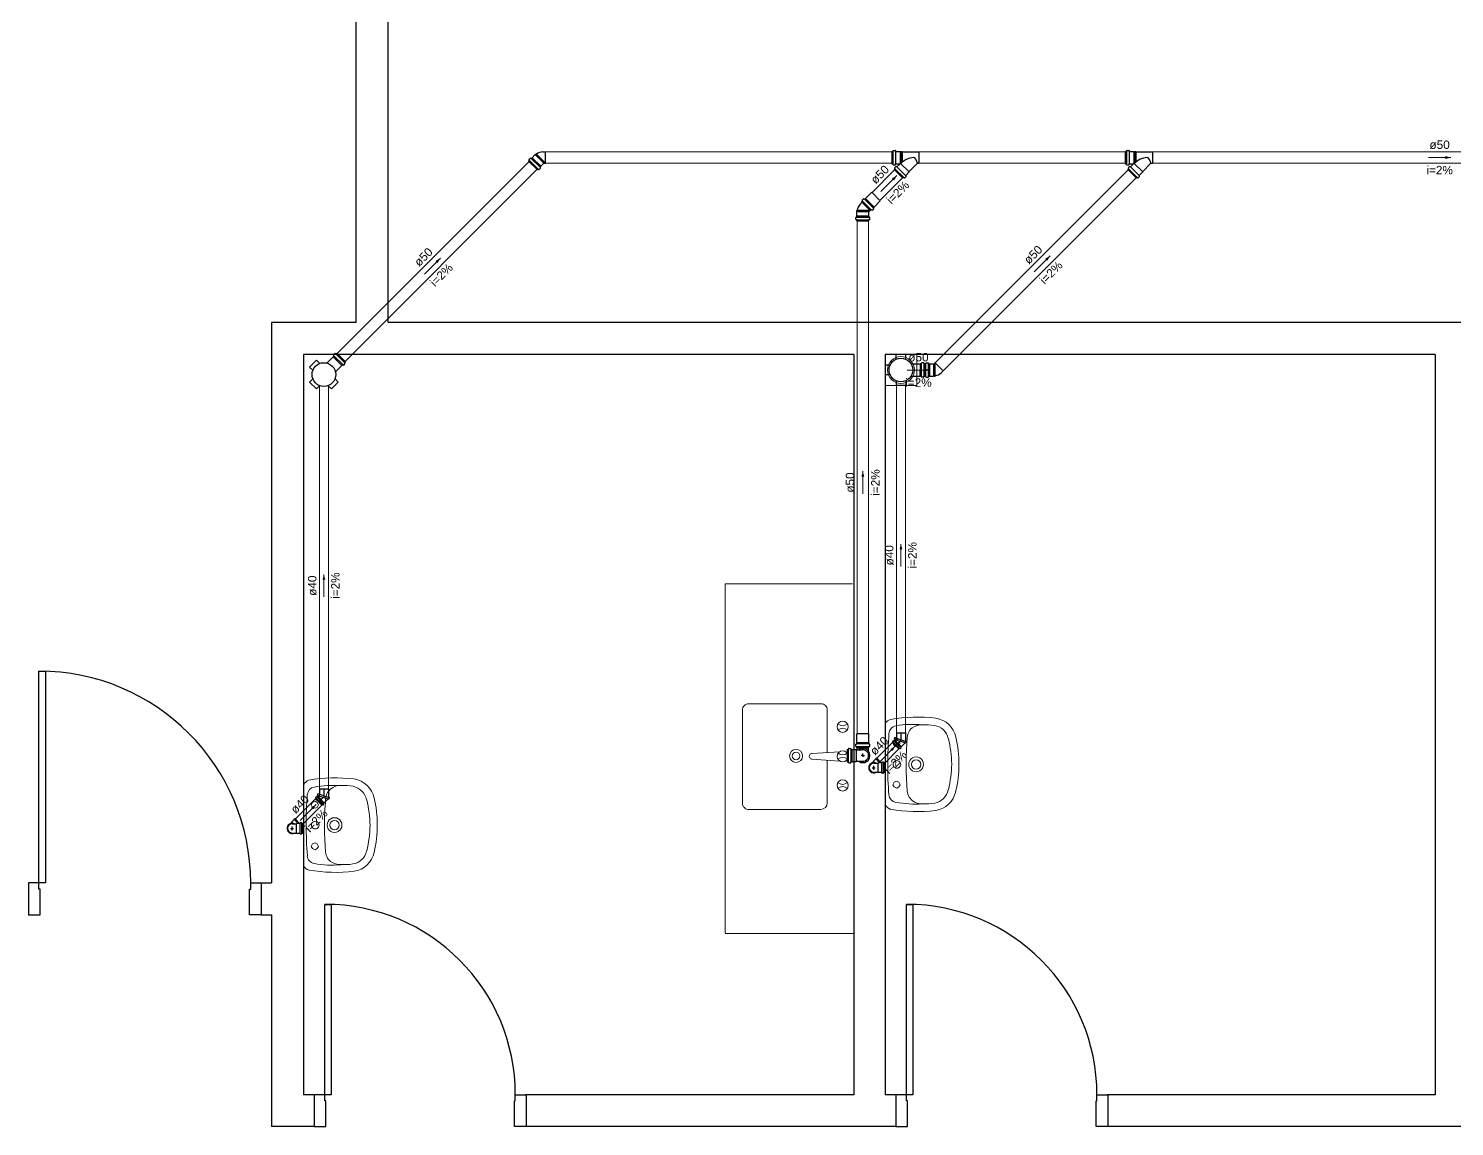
# Model space of a CAD drawing. Header units: millimetres. Extents: x 270 to 744, y -31 to 127.
# Drawn here: x 345.78 to 371.18, y 32.31 to 51.87 of the extents above; entities that cross this region are included whole.
import ezdxf

# ---------------------------------------------------------------- set-up
doc = ezdxf.new("R2010")
doc.units = ezdxf.units.MM
doc.header["$LTSCALE"] = 0.01
doc.header["$MEASUREMENT"] = 0
for name, color, linetype, lineweight in [('at_Entity', 7, 'Continuous', 9), ('Nível 1', 7, 'Continuous', 5), ('TQ-Condutos', 3, 'Continuous', 5), ('TQ-Sentido conduto', 9, 'Continuous', 5), ('TQ-Textos conduto', 7, 'Continuous', 5)]:
    doc.layers.add(name, color=color, linetype=linetype, lineweight=lineweight)
for name, color, linetype in [('PAREDES', 8, 'Continuous'), ('PORTAS', 8, 'Continuous'), ('Simbolos', 5, 'Continuous'), ('Simbolos_int', 2, 'Continuous')]:
    doc.layers.add(name, color=color, linetype=linetype)
doc.styles.add('Arial', font='arial.ttf')

msp = doc.modelspace()

# ---------------------------------------------------------------- hatches: boundary and pattern name
at = {"layer": 'TQ-Sentido conduto', "linetype": 'Continuous'}
for points in [[(371.116, 49.573), (371.019, 49.599), (371.019, 49.547)], [(361.248, 49.251), (361.161, 49.201), (361.198, 49.164)], [(353.119, 47.781), (353.032, 47.731), (353.069, 47.695)], [(363.979, 47.822), (363.892, 47.772), (363.929, 47.735)], [(361.833, 45.788), (361.736, 45.814), (361.736, 45.762)], [(360.643, 43.983), (360.617, 43.886), (360.669, 43.886)], [(361.321, 42.687), (361.296, 42.591), (361.347, 42.591)], [(351.044, 42.146), (351.018, 42.05), (351.07, 42.05)], [(361.221, 39.086), (361.135, 39.036), (361.171, 39)], [(350.903, 38.045), (350.816, 37.995), (350.853, 37.958)]]:
    msp.add_hatch(color=256, dxfattribs=at).paths.add_polyline_path(points)

# ---------------------------------------------------------------- linework, layer by layer
at = {"layer": 'at_Entity'}
for p, q in [((352.186, 48.699), (352.186, 46.633)), ((358.008, 46.633), (359.14, 46.633)), ((358.191, 41.978), (358.191, 35.759)), ((360.456, 41.978), (358.191, 41.978)), ((361.038, 38.766), (361.038, 39.492)), ((361.038, 38.527), (361.038, 39.237)), ((361.198, 39.181), (361.174, 39.141)), ((361.174, 39.141), (361.198, 39.093)), ((361.246, 39.205), (361.198, 39.181)), ((361.285, 39.181), (361.246, 39.205)), ((361.309, 39.141), (361.285, 39.181)), ((361.285, 39.093), (361.309, 39.141)), ((361.198, 39.093), (361.246, 39.077)), ((361.246, 39.077), (361.285, 39.093)), ((361.038, 38.048), (361.038, 38.766)), ((350.679, 38.394), (350.679, 37.676)), ((361.198, 38.447), (361.174, 38.399)), ((361.174, 38.399), (361.198, 38.359)), ((361.246, 38.463), (361.198, 38.447)), ((361.198, 38.359), (361.246, 38.335)), ((361.285, 38.447), (361.246, 38.463)), ((361.246, 38.335), (361.285, 38.359)), ((361.309, 38.399), (361.285, 38.447)), ((361.285, 38.359), (361.309, 38.399)), ((350.838, 38.082), (350.886, 38.106)), ((350.886, 38.106), (350.926, 38.082)), ((350.679, 37.915), (350.679, 37.205)), ((350.814, 38.043), (350.838, 38.082)), ((350.838, 37.995), (350.814, 38.043)), ((350.886, 37.979), (350.838, 37.995)), ((350.926, 37.995), (350.886, 37.979)), ((350.926, 38.082), (350.95, 38.043)), ((350.95, 38.043), (350.926, 37.995)), ((350.679, 37.676), (350.679, 36.95)), ((350.814, 37.301), (350.838, 37.349)), ((350.838, 37.349), (350.886, 37.365)), ((350.886, 37.365), (350.926, 37.349)), ((350.926, 37.349), (350.95, 37.301)), ((350.838, 37.261), (350.814, 37.301)), ((350.886, 37.237), (350.838, 37.261)), ((350.926, 37.261), (350.886, 37.237)), ((350.95, 37.301), (350.926, 37.261))]:
    msp.add_line(p, q, dxfattribs=at)
at = {"layer": 'at_Entity', "color": 7}
for p, q in [((358.501, 39.73), (358.501, 38.071)), ((358.612, 39.842), (359.897, 39.842)), ((360.009, 39.73), (360.009, 38.972)), ((360.23, 38.988), (359.737, 38.956)), ((360.23, 38.821), (359.737, 38.853)), ((360.009, 38.837), (360.009, 38.071)), ((358.612, 37.959), (359.897, 37.959))]:
    msp.add_line(p, q, dxfattribs=at)
at = {"layer": 'at_Entity'}
msp.add_lwpolyline([(361.038, 46.067), (361.605, 46.067), (361.605, 45.509), (361.038, 45.509)], close=True, dxfattribs=at)
msp.add_circle((361.321, 45.788), 0.24, dxfattribs=at)
at = {"layer": 'at_Entity', "color": 7}
for centre, radius, start, end in [((358.609, 39.733), 0.109, 88.5159, 181.4841), ((359.9, 39.733), 0.109, 358.5159, 91.4841), ((360.284, 39.431), 0.0997, 90, 180), ((360.284, 39.431), 0.0997, 180, 270), ((360.284, 39.272), 0.132, 48.7903, 131.2097), ((360.284, 39.583), 0.132, 228.9936, 311.0064), ((360.284, 39.431), 0.0997, 0, 90), ((360.284, 39.431), 0.0997, 270, 0), ((359.454, 38.913), 0.116, 90, 180), ((359.454, 38.913), 0.116, 180, 270), ((359.454, 38.913), 0.0678, 90, 180), ((359.454, 38.913), 0.0678, 180, 270), ((359.454, 38.913), 0.116, 0, 90), ((359.454, 38.913), 0.0678, 0, 90), ((359.454, 38.913), 0.0678, 270, 0), ((359.454, 38.913), 0.116, 270, 0), ((359.741, 38.905), 0.0519, 150.7069, 210.7211), ((359.741, 38.905), 0.0519, 90.6922, 150.7066), ((359.741, 38.905), 0.0519, 210.7215, 270.7361), ((360.284, 38.905), 0.0997, 90, 180), ((360.284, 38.905), 0.0997, 180, 270), ((360.284, 38.753), 0.132, 49.5318, 130.4682), ((360.284, 39.064), 0.132, 231.4273, 308.5727), ((360.284, 38.905), 0.0997, 0, 90), ((360.284, 38.905), 0.0997, 270, 0), ((360.284, 38.386), 0.0997, 90, 180), ((360.284, 38.386), 0.0997, 180, 270), ((360.284, 38.538), 0.132, 228.8837, 311.1163), ((360.284, 38.234), 0.132, 48.6915, 131.3085), ((360.284, 38.386), 0.0997, 0, 90), ((360.284, 38.386), 0.0997, 270, 0), ((358.609, 38.068), 0.109, 178.5159, 271.4841), ((359.893, 38.075), 0.116, 270.0055, 0)]:
    msp.add_arc(centre, radius, start, end, dxfattribs=at)
at = {"layer": 'at_Entity'}
for centre, radius, start, end in [((361.166, 39.42), 0.145, 101.4307, 152.1327), ((361.259, 39.299), 0.151, 99.6072, 176.886), ((361.617, 36.765), 2.838, 83.4235, 99.7209), ((361.535, 37.777), 1.698, 84.2028, 100.218), ((361.671, 39.228), 0.238, 129.2453, 183.2268), ((361.691, 39.172), 0.294, 87.1606, 125.3475), ((361.747, 38.265), 1.202, 81.8304, 92.0054), ((361.875, 39.163), 0.295, 11.6163, 81.5806), ((361.886, 39.171), 0.417, 10.4075, 82.2804), ((368.168, 38.762), 7.081, 175.5856, 180), ((366.511, 38.762), 5.098, 174.9049, 179.9792), ((360.069, 38.716), 2.157, 1.3034, 13.5421), ((360.565, 38.803), 1.787, 358.6585, 14.3632), ((361.592, 38.762), 0.132, 120.0071, 180), ((361.592, 38.762), 0.132, 60.0032, 119.9968), ((361.592, 38.762), 0.132, 0.0007, 60.0032), ((367.552, 38.738), 6.466, 179.7897, 184.6247), ((361.249, 38.762), 0.0677, 119.9602, 180), ((361.25, 38.762), 0.0678, 179.9633, 239.9809), ((361.25, 38.762), 0.0678, 60.0128, 119.9872), ((361.25, 38.762), 0.0678, 240.0128, 299.9872), ((361.25, 38.762), 0.0678, 359.9633, 59.9809), ((361.25, 38.762), 0.0677, 299.9602, 0), ((366.971, 38.774), 5.558, 180.0609, 184.8104), ((361.592, 38.762), 0.132, 180.0007, 240.0032), ((361.592, 38.762), 0.0837, 90, 179.9903), ((361.592, 38.762), 0.0837, 180, 270), ((361.592, 38.762), 0.132, 240.0032, 299.9968), ((361.592, 38.762), 0.0837, 0, 90), ((361.592, 38.762), 0.0837, 270, 0), ((361.592, 38.762), 0.132, 300.0071, 0), ((360.053, 38.818), 2.173, 346.4962, 358.6476), ((360.567, 38.721), 1.785, 345.5781, 1.302), ((350.847, 38.296), 0.197, 110.5417, 148.93), ((350.893, 38.214), 0.145, 98.7558, 175.6127), ((351.256, 35.68), 2.841, 83.4134, 99.6929), ((351.242, 36.074), 2.313, 87.3231, 99.2415), ((351.334, 38.115), 0.27, 86.6025, 129.5997), ((351.387, 37.213), 1.172, 81.3221, 91.8265), ((351.494, 38.06), 0.319, 12.9461, 77.2809), ((351.505, 38.066), 0.443, 12.514, 79.9443), ((357.193, 37.703), 6.466, 175.3753, 180.2103), ((356.612, 37.668), 5.558, 175.1896, 179.9391), ((351.325, 38.131), 0.251, 130.3438, 179.4487), ((349.694, 37.624), 2.173, 1.3524, 13.5038), ((350.208, 37.721), 1.785, 358.698, 14.4219), ((361.252, 38.228), 0.145, 184.3873, 261.2442), ((361.684, 38.31), 0.251, 180.5513, 229.6562), ((361.693, 38.327), 0.27, 230.4003, 273.3975), ((361.853, 38.381), 0.319, 282.7191, 347.0539), ((361.864, 38.375), 0.443, 280.0557, 347.486), ((361.206, 38.145), 0.197, 211.07, 249.4583), ((361.616, 40.762), 2.841, 260.3071, 276.5866), ((361.601, 40.367), 2.313, 260.7585, 272.6769), ((361.747, 39.229), 1.172, 268.1735, 278.6779), ((357.809, 37.68), 7.081, 180, 184.4144), ((350.89, 37.68), 0.0678, 120.0191, 180.0367), ((350.89, 37.68), 0.0677, 180, 240.0398), ((350.89, 37.68), 0.0678, 60.0128, 119.9872), ((350.89, 37.68), 0.0678, 240.0128, 299.9872), ((350.89, 37.68), 0.0677, 0, 60.0398), ((350.89, 37.68), 0.0678, 300.0191, 0.0367), ((356.151, 37.68), 5.098, 180.0208, 185.0951), ((351.233, 37.68), 0.132, 119.9968, 179.9993), ((351.233, 37.68), 0.132, 180, 239.9929), ((351.233, 37.68), 0.0837, 90, 180), ((351.233, 37.68), 0.0837, 180.0097, 270), ((351.233, 37.68), 0.132, 60.0032, 119.9968), ((351.233, 37.68), 0.0837, 0, 90), ((351.233, 37.68), 0.0837, 270, 0), ((351.233, 37.68), 0.132, 0, 59.9929), ((351.233, 37.68), 0.132, 299.9968, 359.9993), ((349.71, 37.726), 2.157, 346.4579, 358.6966), ((350.206, 37.638), 1.787, 345.6368, 1.3415), ((351.233, 37.68), 0.132, 240.0032, 299.9968), ((350.899, 37.143), 0.151, 183.114, 260.3928), ((351.312, 37.214), 0.238, 176.7732, 230.7547), ((351.516, 37.279), 0.295, 278.4194, 348.3837), ((351.526, 37.271), 0.417, 277.7196, 349.5925), ((350.807, 37.022), 0.145, 207.8673, 258.5693), ((351.257, 39.676), 2.838, 260.2791, 276.5765), ((351.175, 38.664), 1.698, 259.782, 275.7972), ((351.331, 37.27), 0.294, 234.6525, 272.8394), ((351.388, 38.177), 1.202, 267.9946, 278.1696)]:
    msp.add_arc(centre, radius, start, end, dxfattribs=at)
at = {"layer": 'Nível 1'}
msp.add_line((358.191, 35.748), (360.48, 35.748), dxfattribs=at)
at = {"layer": 'PAREDES'}
for p, q in [((351.62, 46.633), (351.62, 53.978)), ((352.186, 46.633), (352.186, 53.978)), ((351.62, 46.633), (350.113, 46.633)), ((350.113, 46.633), (350.113, 36.649)), ((412.843, 46.633), (352.186, 46.633)), ((360.48, 46.067), (350.679, 46.067)), ((350.679, 46.067), (350.679, 32.877)), ((360.48, 46.067), (360.48, 32.877)), ((370.839, 46.067), (361.038, 46.067)), ((361.038, 46.067), (361.038, 32.877)), ((370.839, 46.067), (370.839, 32.877)), ((349.929, 36.649), (350.113, 36.649)), ((349.929, 36.083), (350.113, 36.083)), ((350.113, 36.083), (350.113, 32.31)), ((350.87, 32.877), (350.679, 32.877)), ((360.48, 32.877), (354.634, 32.877)), ((361.23, 32.877), (361.038, 32.877)), ((370.839, 32.877), (364.994, 32.877)), ((350.87, 32.31), (350.113, 32.31)), ((361.23, 32.31), (354.634, 32.31)), ((371.589, 32.31), (364.994, 32.31))]:
    msp.add_line(p, q, dxfattribs=at)
at = {"layer": 'PORTAS'}
msp.add_lwpolyline([(345.966, 40.423), (346.085, 40.423), (346.085, 36.649), (345.966, 36.649)], close=True, dxfattribs=at)
for points in [[(345.782, 36.649), (345.782, 36.083), (345.99, 36.083), (345.99, 36.537), (345.966, 36.537), (345.966, 36.649), (345.782, 36.649)], [(349.924, 36.649), (349.924, 36.083), (349.716, 36.083), (349.716, 36.537), (349.74, 36.537), (349.74, 36.649), (349.924, 36.649)], [(351.173, 32.877), (351.062, 32.877), (351.062, 36.268), (351.173, 36.268), (351.173, 32.877)], [(361.533, 32.877), (361.421, 32.877), (361.421, 36.268), (361.533, 36.268), (361.533, 32.877)], [(350.87, 32.877), (350.87, 32.31), (351.078, 32.31), (351.078, 32.765), (351.062, 32.765), (351.062, 32.877), (350.87, 32.877)], [(354.644, 32.877), (354.644, 32.31), (354.437, 32.31), (354.437, 32.765), (354.453, 32.765), (354.453, 32.877), (354.644, 32.877)], [(361.23, 32.877), (361.23, 32.31), (361.437, 32.31), (361.437, 32.765), (361.421, 32.765), (361.421, 32.877), (361.23, 32.877)], [(365.004, 32.877), (365.004, 32.31), (364.796, 32.31), (364.796, 32.765), (364.812, 32.765), (364.812, 32.877), (365.004, 32.877)]]:
    msp.add_lwpolyline(points, dxfattribs=at)
for centre, radius in [((345.966, 36.649), 3.774), ((351.062, 32.877), 3.391), ((361.421, 32.877), 3.391)]:
    msp.add_arc(centre, radius, 0, 90, dxfattribs=at)
at = {"layer": 'Simbolos'}
for p, q in [((354.697, 49.54), (354.722, 49.565)), ((354.697, 49.535), (354.703, 49.524)), ((354.728, 49.565), (354.736, 49.558)), ((354.741, 49.558), (354.754, 49.571)), ((354.754, 49.571), (354.755, 49.571)), ((354.755, 49.571), (354.803, 49.619)), ((354.803, 49.619), (354.813, 49.619)), ((354.813, 49.619), (354.82, 49.626)), ((354.817, 49.631), (354.825, 49.639)), ((354.82, 49.626), (354.817, 49.631)), ((354.829, 49.635), (354.825, 49.639)), ((354.943, 49.674), (354.993, 49.674)), ((361.157, 49.682), (361.157, 49.463)), ((361.157, 49.682), (361.174, 49.682)), ((361.181, 49.697), (361.178, 49.685)), ((361.185, 49.7), (361.22, 49.7)), ((361.224, 49.696), (361.225, 49.686)), ((361.229, 49.682), (361.248, 49.682)), ((361.248, 49.682), (361.249, 49.681)), ((361.249, 49.681), (361.316, 49.681)), ((361.316, 49.681), (361.323, 49.674)), ((361.323, 49.674), (361.334, 49.674)), ((361.334, 49.68), (361.346, 49.68)), ((361.334, 49.674), (361.334, 49.68)), ((361.346, 49.674), (361.346, 49.68)), ((361.346, 49.674), (361.639, 49.674)), ((361.639, 49.674), (361.639, 49.471)), ((365.317, 49.682), (365.317, 49.463)), ((365.317, 49.682), (365.334, 49.682)), ((365.341, 49.697), (365.338, 49.685)), ((365.345, 49.7), (365.38, 49.7)), ((365.384, 49.696), (365.385, 49.686)), ((365.389, 49.682), (365.408, 49.682)), ((365.408, 49.682), (365.409, 49.681)), ((365.409, 49.681), (365.476, 49.681)), ((365.476, 49.681), (365.483, 49.674)), ((365.483, 49.674), (365.493, 49.674)), ((365.493, 49.674), (365.494, 49.68)), ((365.494, 49.68), (365.506, 49.68)), ((365.506, 49.674), (365.506, 49.68)), ((365.506, 49.674), (365.799, 49.674)), ((365.799, 49.674), (365.799, 49.471)), ((354.69, 49.507), (354.702, 49.519)), ((354.69, 49.507), (354.845, 49.352)), ((354.845, 49.352), (354.857, 49.365)), ((354.872, 49.359), (354.862, 49.365)), ((354.877, 49.36), (354.902, 49.385)), ((354.902, 49.39), (354.895, 49.398)), ((354.896, 49.404), (354.909, 49.417)), ((354.909, 49.418), (354.956, 49.465)), ((354.909, 49.417), (354.909, 49.418)), ((354.956, 49.465), (354.956, 49.467)), ((354.96, 49.471), (354.993, 49.471)), ((361.157, 49.463), (361.174, 49.463)), ((361.181, 49.449), (361.178, 49.461)), ((361.185, 49.446), (361.22, 49.446)), ((361.2, 49.359), (361.213, 49.371)), ((361.2, 49.359), (361.355, 49.204)), ((361.207, 49.387), (361.213, 49.376)), ((361.208, 49.392), (361.233, 49.416)), ((361.224, 49.449), (361.225, 49.46)), ((361.229, 49.463), (361.248, 49.463)), ((361.238, 49.417), (361.246, 49.41)), ((361.248, 49.463), (361.249, 49.464)), ((361.249, 49.464), (361.296, 49.464)), ((361.251, 49.41), (361.299, 49.457)), ((361.406, 49.255), (361.467, 49.316)), ((361.467, 49.327), (361.609, 49.47)), ((361.467, 49.316), (361.467, 49.327)), ((361.614, 49.471), (361.639, 49.471)), ((365.317, 49.463), (365.334, 49.463)), ((365.341, 49.449), (365.338, 49.461)), ((365.345, 49.446), (365.38, 49.446)), ((365.36, 49.359), (365.372, 49.371)), ((365.36, 49.359), (365.515, 49.204)), ((365.367, 49.387), (365.373, 49.376)), ((365.368, 49.392), (365.392, 49.416)), ((365.384, 49.449), (365.385, 49.46)), ((365.389, 49.463), (365.408, 49.463)), ((365.398, 49.417), (365.406, 49.41)), ((365.408, 49.463), (365.409, 49.464)), ((365.409, 49.464), (365.456, 49.464)), ((365.411, 49.41), (365.459, 49.457)), ((365.566, 49.255), (365.627, 49.316)), ((365.627, 49.327), (365.769, 49.47)), ((365.627, 49.316), (365.627, 49.327)), ((365.773, 49.471), (365.799, 49.471)), ((361.355, 49.204), (361.367, 49.217)), ((361.383, 49.211), (361.372, 49.217)), ((361.388, 49.212), (361.412, 49.236)), ((361.413, 49.242), (361.406, 49.25)), ((365.515, 49.204), (365.527, 49.217)), ((365.543, 49.211), (365.532, 49.217)), ((365.547, 49.212), (365.572, 49.236)), ((365.572, 49.242), (365.566, 49.25)), ((360.594, 48.74), (360.629, 48.776)), ((360.624, 48.781), (360.636, 48.794)), ((360.778, 48.627), (360.624, 48.781)), ((360.631, 48.814), (360.656, 48.839)), ((360.631, 48.809), (360.637, 48.798)), ((360.661, 48.839), (360.669, 48.832)), ((360.675, 48.832), (360.688, 48.846)), ((360.688, 48.846), (360.689, 48.846)), ((360.689, 48.846), (360.8, 48.956)), ((360.843, 48.692), (360.953, 48.803)), ((360.519, 48.511), (360.53, 48.512)), ((360.533, 48.534), (360.534, 48.535)), ((360.533, 48.516), (360.533, 48.534)), ((360.534, 48.602), (360.541, 48.61)), ((360.534, 48.535), (360.534, 48.602)), ((360.541, 48.633), (360.535, 48.632)), ((360.535, 48.62), (360.535, 48.632)), ((360.541, 48.62), (360.535, 48.62)), ((360.541, 48.61), (360.541, 48.62)), ((360.75, 48.609), (360.773, 48.632)), ((360.751, 48.602), (360.75, 48.604)), ((360.751, 48.535), (360.751, 48.602)), ((360.752, 48.534), (360.751, 48.535)), ((360.752, 48.516), (360.752, 48.534)), ((360.766, 48.511), (360.756, 48.512)), ((360.778, 48.627), (360.791, 48.639)), ((360.806, 48.633), (360.796, 48.64)), ((360.811, 48.634), (360.836, 48.659)), ((360.836, 48.664), (360.829, 48.672)), ((360.83, 48.678), (360.843, 48.691)), ((360.843, 48.691), (360.843, 48.692)), ((360.516, 48.472), (360.516, 48.507)), ((360.519, 48.468), (360.53, 48.465)), ((360.533, 48.443), (360.533, 48.461)), ((360.533, 48.443), (360.752, 48.443)), ((360.752, 48.443), (360.752, 48.461)), ((360.767, 48.468), (360.755, 48.465)), ((360.77, 48.472), (360.77, 48.507)), ((351.095, 45.911), (351.208, 46.024)), ((351.22, 46.038), (351.208, 46.025)), ((351.208, 46.025), (351.208, 46.024)), ((351.239, 46.081), (351.214, 46.057)), ((351.214, 46.051), (351.221, 46.043)), ((351.244, 46.082), (351.254, 46.076)), ((351.272, 46.089), (351.259, 46.076)), ((351.426, 45.934), (351.272, 46.089)), ((361.409, 46.063), (361.234, 46.063)), ((361.234, 45.984), (361.234, 46.063)), ((361.409, 45.984), (361.409, 46.063)), ((350.911, 45.963), (350.788, 45.839)), ((350.844, 45.784), (350.788, 45.839)), ((350.967, 45.907), (350.911, 45.963)), ((351.249, 45.758), (351.361, 45.87)), ((351.362, 45.87), (351.361, 45.87)), ((351.375, 45.883), (351.362, 45.87)), ((351.389, 45.876), (351.381, 45.883)), ((351.419, 45.901), (351.394, 45.877)), ((351.419, 45.906), (351.413, 45.917)), ((351.426, 45.934), (351.414, 45.922)), ((361.046, 45.701), (361.046, 45.875)), ((361.125, 45.875), (361.046, 45.875)), ((361.503, 45.896), (361.661, 45.896)), ((361.662, 45.897), (361.661, 45.896)), ((361.68, 45.897), (361.662, 45.897)), ((361.685, 45.911), (361.684, 45.901)), ((361.724, 45.915), (361.689, 45.915)), ((361.728, 45.912), (361.731, 45.9)), ((361.753, 45.897), (361.735, 45.897)), ((361.742, 45.678), (361.742, 45.897)), ((361.742, 45.897), (361.76, 45.897)), ((361.753, 45.678), (361.753, 45.897)), ((361.767, 45.912), (361.764, 45.9)), ((361.771, 45.915), (361.806, 45.915)), ((361.81, 45.911), (361.811, 45.901)), ((361.815, 45.897), (361.833, 45.897)), ((361.833, 45.897), (361.834, 45.896)), ((361.834, 45.896), (361.901, 45.896)), ((361.901, 45.896), (361.903, 45.895)), ((361.908, 45.895), (361.931, 45.918)), ((362.039, 45.739), (362.075, 45.774)), ((350.844, 45.629), (350.788, 45.574)), ((350.911, 45.45), (350.788, 45.574)), ((350.967, 45.506), (350.911, 45.45)), ((351.121, 45.506), (351.177, 45.45)), ((351.3, 45.574), (351.177, 45.45)), ((351.244, 45.629), (351.3, 45.574)), ((361.125, 45.701), (361.046, 45.701)), ((361.234, 45.592), (361.234, 45.513)), ((361.409, 45.513), (361.234, 45.513)), ((361.409, 45.592), (361.409, 45.513)), ((361.503, 45.679), (361.661, 45.679)), ((361.662, 45.678), (361.661, 45.679)), ((361.68, 45.678), (361.662, 45.678)), ((361.685, 45.664), (361.684, 45.675)), ((361.724, 45.661), (361.689, 45.661)), ((361.728, 45.664), (361.731, 45.676)), ((361.753, 45.678), (361.735, 45.678)), ((361.742, 45.678), (361.76, 45.678)), ((361.767, 45.664), (361.764, 45.676)), ((361.771, 45.661), (361.806, 45.661)), ((361.81, 45.664), (361.811, 45.675)), ((361.815, 45.678), (361.833, 45.678)), ((361.833, 45.678), (361.834, 45.679)), ((361.834, 45.679), (361.901, 45.679)), ((361.901, 45.679), (361.908, 45.686)), ((361.908, 45.686), (361.919, 45.686)), ((361.919, 45.686), (361.919, 45.68)), ((361.919, 45.68), (361.931, 45.68)), ((361.932, 45.686), (361.931, 45.68)), ((360.516, 39.085), (360.516, 39.12)), ((360.519, 39.124), (360.53, 39.125)), ((360.533, 39.147), (360.534, 39.148)), ((360.533, 39.129), (360.533, 39.147)), ((360.534, 39.148), (360.534, 39.304)), ((360.751, 39.148), (360.751, 39.304)), ((360.752, 39.147), (360.751, 39.148)), ((360.752, 39.129), (360.752, 39.147)), ((360.766, 39.124), (360.756, 39.125)), ((360.77, 39.085), (360.77, 39.12)), ((361.182, 39.162), (361.171, 39.15)), ((361.285, 39.036), (361.171, 39.15)), ((361.19, 39.188), (361.173, 39.171)), ((361.173, 39.171), (361.306, 39.038)), ((361.323, 39.055), (361.19, 39.188)), ((361.214, 39.193), (361.199, 39.179)), ((361.206, 39.209), (361.215, 39.238)), ((361.232, 39.201), (361.206, 39.209)), ((361.21, 39.19), (361.325, 39.075)), ((361.214, 39.193), (361.328, 39.079)), ((361.241, 39.23), (361.215, 39.238)), ((361.232, 39.201), (361.407, 39.143)), ((361.241, 39.324), (361.401, 39.324)), ((361.241, 39.324), (361.241, 39.23)), ((361.241, 39.23), (361.417, 39.172)), ((361.396, 39.147), (361.314, 39.064)), ((361.401, 39.324), (361.401, 39.177)), ((361.417, 39.172), (361.407, 39.143)), ((360.363, 39.029), (360.363, 38.81)), ((360.363, 39.029), (360.38, 39.029)), ((360.387, 39.044), (360.384, 39.032)), ((360.391, 39.046), (360.426, 39.046)), ((360.43, 39.043), (360.431, 39.032)), ((360.435, 39.029), (360.454, 39.029)), ((360.454, 39.029), (360.455, 39.028)), ((360.455, 39.028), (360.522, 39.028)), ((360.519, 39.081), (360.53, 39.078)), ((360.522, 39.028), (360.529, 39.021)), ((360.529, 39.021), (360.63, 39.021)), ((360.533, 39.056), (360.533, 39.074)), ((360.752, 39.056), (360.533, 39.056)), ((360.541, 39.021), (360.541, 39.056)), ((360.744, 38.996), (360.744, 39.056)), ((360.752, 39.056), (360.752, 39.074)), ((360.767, 39.081), (360.755, 39.078)), ((360.873, 38.861), (360.83, 38.819)), ((360.884, 38.878), (360.873, 38.867)), ((360.873, 38.867), (360.873, 38.861)), ((360.884, 38.878), (360.971, 38.792)), ((361.297, 39.047), (361.285, 39.036)), ((361.306, 39.038), (361.323, 39.055)), ((360.363, 38.81), (360.38, 38.81)), ((360.387, 38.795), (360.384, 38.807)), ((360.391, 38.792), (360.426, 38.792)), ((360.43, 38.796), (360.431, 38.806)), ((360.435, 38.81), (360.454, 38.81)), ((360.454, 38.81), (360.455, 38.811)), ((360.455, 38.811), (360.522, 38.811)), ((360.522, 38.811), (360.529, 38.818)), ((360.529, 38.818), (360.63, 38.818)), ((360.808, 38.789), (360.83, 38.812)), ((360.83, 38.819), (360.83, 38.812)), ((360.838, 38.786), (360.877, 38.786)), ((360.838, 38.621), (360.877, 38.621)), ((360.877, 38.786), (360.914, 38.786)), ((360.877, 38.621), (360.914, 38.621)), ((360.92, 38.792), (360.914, 38.786)), ((360.92, 38.615), (360.914, 38.621)), ((360.977, 38.792), (360.92, 38.792)), ((360.977, 38.615), (360.92, 38.615)), ((360.981, 38.8), (360.981, 38.795)), ((360.981, 38.607), (360.981, 38.611)), ((361.004, 38.804), (360.985, 38.804)), ((361.008, 38.801), (361.01, 38.794)), ((361.008, 38.606), (361.01, 38.612)), ((361.026, 38.792), (361.014, 38.792)), ((361.026, 38.615), (361.014, 38.615)), ((361.026, 38.792), (361.026, 38.615)), ((361.004, 38.603), (360.985, 38.603)), ((350.905, 38.161), (350.893, 38.15)), ((351.008, 38.036), (350.893, 38.15)), ((350.913, 38.187), (350.896, 38.17)), ((350.896, 38.17), (351.028, 38.038)), ((351.045, 38.055), (350.913, 38.187)), ((350.936, 38.193), (350.922, 38.178)), ((350.928, 38.209), (350.938, 38.238)), ((350.955, 38.2), (350.928, 38.209)), ((350.933, 38.189), (351.047, 38.075)), ((350.936, 38.193), (351.051, 38.078)), ((350.964, 38.229), (350.938, 38.238)), ((350.955, 38.2), (351.13, 38.143)), ((350.964, 38.324), (351.124, 38.324)), ((350.964, 38.324), (350.964, 38.229)), ((350.964, 38.229), (351.139, 38.172)), ((351.119, 38.147), (351.036, 38.064)), ((351.124, 38.324), (351.124, 38.177)), ((351.139, 38.172), (351.13, 38.143)), ((351.019, 38.047), (351.008, 38.036)), ((351.028, 38.038), (351.045, 38.055)), ((350.448, 37.707), (350.471, 37.73)), ((350.513, 37.779), (350.471, 37.736)), ((350.471, 37.736), (350.471, 37.73)), ((350.479, 37.703), (350.518, 37.703)), ((350.525, 37.796), (350.513, 37.785)), ((350.513, 37.785), (350.513, 37.779)), ((350.518, 37.703), (350.555, 37.703)), ((350.525, 37.796), (350.611, 37.709)), ((350.561, 37.709), (350.555, 37.703)), ((350.618, 37.709), (350.561, 37.709)), ((350.622, 37.718), (350.622, 37.713)), ((350.645, 37.721), (350.626, 37.721)), ((350.649, 37.718), (350.651, 37.712)), ((350.667, 37.709), (350.654, 37.709)), ((350.667, 37.709), (350.667, 37.533)), ((350.479, 37.539), (350.518, 37.539)), ((350.518, 37.539), (350.555, 37.539)), ((350.561, 37.533), (350.555, 37.539)), ((350.618, 37.533), (350.561, 37.533)), ((350.622, 37.524), (350.622, 37.529)), ((350.645, 37.521), (350.626, 37.521)), ((350.649, 37.524), (350.651, 37.53)), ((350.667, 37.533), (350.654, 37.533))]:
    msp.add_line(p, q, dxfattribs=at)
for centre in [(361.321, 45.788), (351.044, 45.707)]:
    msp.add_circle(centre, 0.211, dxfattribs=at)
for centre, radius, start, end in [((354.7, 49.537), 0.004, 135, 210), ((354.725, 49.562), 0.004, 50, 135), ((354.738, 49.561), 0.004, 230, 315), ((354.944, 49.485), 0.189, 90.444, 127.3977), ((361.174, 49.686), 0.004, 270, 345), ((361.185, 49.696), 0.004, 90, 165), ((361.22, 49.696), 0.004, 5, 90), ((361.229, 49.686), 0.004, 185, 270), ((365.334, 49.686), 0.004, 270, 345), ((365.345, 49.696), 0.004, 90, 165), ((365.38, 49.696), 0.004, 5, 90), ((365.389, 49.686), 0.004, 185, 270), ((354.699, 49.522), 0.004, 315, 30), ((354.86, 49.362), 0.004, 60, 135), ((354.874, 49.363), 0.004, 240, 315), ((354.899, 49.401), 0.004, 135, 220), ((354.899, 49.387), 0.004, 315, 40), ((354.96, 49.467), 0.004, 90, 180), ((361.174, 49.459), 0.004, 15, 90), ((361.185, 49.45), 0.004, 195, 270), ((361.211, 49.389), 0.004, 135, 210), ((361.21, 49.374), 0.004, 315, 30), ((361.22, 49.45), 0.004, 270, 355), ((361.229, 49.459), 0.004, 90, 175), ((361.235, 49.413), 0.004, 50, 135), ((361.249, 49.413), 0.004, 230, 315), ((361.296, 49.46), 0.004, 315, 90), ((361.614, 49.465), 0.006, 90, 135), ((365.334, 49.459), 0.004, 15, 90), ((365.345, 49.45), 0.004, 195, 270), ((365.37, 49.389), 0.004, 135, 210), ((365.37, 49.374), 0.004, 315, 30), ((365.38, 49.45), 0.004, 270, 355), ((365.389, 49.459), 0.004, 90, 175), ((365.395, 49.413), 0.004, 50, 135), ((365.408, 49.413), 0.004, 230, 315), ((365.456, 49.46), 0.004, 315, 90), ((365.773, 49.465), 0.006, 90, 135), ((361.37, 49.214), 0.004, 60, 135), ((361.385, 49.214), 0.004, 240, 315), ((361.409, 49.252), 0.004, 135, 220), ((361.41, 49.239), 0.004, 315, 40), ((365.53, 49.214), 0.004, 60, 135), ((365.545, 49.214), 0.004, 240, 315), ((365.569, 49.252), 0.004, 135, 220), ((365.569, 49.239), 0.004, 315, 40), ((360.634, 48.811), 0.004, 135, 210), ((360.633, 48.796), 0.004, 315, 30), ((360.659, 48.836), 0.004, 50, 135), ((360.672, 48.835), 0.004, 230, 315), ((360.52, 48.507), 0.004, 95, 180), ((360.529, 48.516), 0.004, 275, 0), ((360.729, 48.608), 0.189, 135.444, 172.3977), ((360.753, 48.607), 0.004, 135, 225), ((360.756, 48.516), 0.004, 180, 265), ((360.766, 48.507), 0.004, 0, 85), ((360.794, 48.636), 0.004, 60, 135), ((360.808, 48.637), 0.004, 240, 315), ((360.832, 48.675), 0.004, 135, 220), ((360.833, 48.662), 0.004, 315, 40), ((360.52, 48.472), 0.004, 180, 255), ((360.529, 48.461), 0.004, 0, 75), ((360.756, 48.461), 0.004, 105, 180), ((360.766, 48.472), 0.004, 285, 0), ((351.217, 46.054), 0.004, 135, 220), ((351.218, 46.04), 0.004, 315, 40), ((351.242, 46.079), 0.004, 60, 135), ((351.256, 46.079), 0.004, 240, 315), ((361.228, 45.984), 0.006, 295.41, 0), ((361.415, 45.984), 0.006, 180, 244.59), ((350.839, 45.779), 0.006, 340.41, 45), ((350.971, 45.911), 0.006, 225, 289.59), ((351.378, 45.88), 0.004, 50, 135), ((351.391, 45.879), 0.004, 230, 315), ((351.417, 45.919), 0.004, 135, 210), ((351.416, 45.904), 0.004, 315, 30), ((361.125, 45.881), 0.006, 270, 334.59), ((361.68, 45.901), 0.004, 270, 355), ((361.689, 45.911), 0.004, 90, 175), ((361.724, 45.911), 0.004, 15, 90), ((361.735, 45.901), 0.004, 195, 270), ((361.76, 45.901), 0.004, 270, 345), ((361.771, 45.911), 0.004, 90, 165), ((361.806, 45.911), 0.004, 5, 90), ((361.815, 45.901), 0.004, 185, 270), ((361.906, 45.898), 0.004, 225, 315), ((361.907, 45.874), 0.189, 277.6023, 314.556), ((350.839, 45.634), 0.006, 315, 19.59), ((350.971, 45.502), 0.006, 70.4103, 135), ((351.117, 45.502), 0.006, 45, 109.5897), ((351.249, 45.634), 0.006, 160.41, 225), ((361.125, 45.695), 0.006, 25.4103, 90), ((361.228, 45.592), 0.006, 0, 64.5897), ((361.415, 45.592), 0.006, 115.41, 180), ((361.68, 45.674), 0.004, 5, 90), ((361.689, 45.665), 0.004, 185, 270), ((361.724, 45.665), 0.004, 270, 345), ((361.735, 45.674), 0.004, 90, 165), ((361.76, 45.674), 0.004, 15, 90), ((361.771, 45.665), 0.004, 195, 270), ((361.806, 45.665), 0.004, 270, 355), ((361.815, 45.674), 0.004, 90, 175), ((360.52, 39.12), 0.004, 95, 180), ((360.529, 39.129), 0.004, 275, 0), ((360.756, 39.129), 0.004, 180, 265), ((360.766, 39.12), 0.004, 0, 85), ((360.38, 39.033), 0.004, 270, 345), ((360.391, 39.042), 0.004, 90, 165), ((360.426, 39.042), 0.004, 5, 90), ((360.435, 39.033), 0.004, 185, 270), ((360.52, 39.085), 0.004, 180, 255), ((360.529, 39.074), 0.004, 0, 75), ((360.643, 38.919), 0.102, 262.826, 97.174), ((360.756, 39.074), 0.004, 105, 180), ((360.766, 39.085), 0.004, 285, 0), ((360.38, 38.806), 0.004, 15, 90), ((360.391, 38.796), 0.004, 195, 270), ((360.426, 38.796), 0.004, 270, 355), ((360.435, 38.806), 0.004, 90, 175), ((360.838, 38.703), 0.0823, 90, 270), ((360.977, 38.796), 0.004, 270, 355), ((360.977, 38.611), 0.004, 5, 90), ((360.985, 38.8), 0.004, 90, 175), ((360.985, 38.607), 0.004, 185, 270), ((361.004, 38.8), 0.004, 15, 90), ((361.004, 38.607), 0.004, 270, 345), ((361.014, 38.796), 0.004, 195, 270), ((361.014, 38.611), 0.004, 90, 165), ((350.479, 37.621), 0.0823, 90, 270), ((350.618, 37.713), 0.004, 270, 355), ((350.626, 37.717), 0.004, 90, 175), ((350.645, 37.717), 0.004, 15, 90), ((350.654, 37.713), 0.004, 195, 270), ((350.618, 37.529), 0.004, 5, 90), ((350.626, 37.525), 0.004, 185, 270), ((350.645, 37.525), 0.004, 270, 345), ((350.654, 37.529), 0.004, 90, 165)]:
    msp.add_arc(centre, radius, start, end, dxfattribs=at)
at = {"layer": 'Simbolos_int'}
for p, q in [((354.738, 49.556), (354.893, 49.401)), ((354.754, 49.571), (354.909, 49.417)), ((354.813, 49.619), (354.961, 49.471)), ((354.82, 49.626), (354.975, 49.471)), ((354.829, 49.635), (354.993, 49.472)), ((354.993, 49.471), (354.993, 49.674)), ((361.178, 49.682), (361.178, 49.463)), ((361.226, 49.682), (361.226, 49.463)), ((361.316, 49.468), (361.316, 49.681)), ((361.334, 49.674), (361.334, 49.48)), ((361.346, 49.674), (361.346, 49.49)), ((365.337, 49.682), (365.337, 49.463)), ((365.385, 49.682), (365.385, 49.463)), ((365.476, 49.468), (365.476, 49.681)), ((365.493, 49.674), (365.493, 49.48)), ((365.506, 49.674), (365.506, 49.49)), ((354.704, 49.522), (354.859, 49.367)), ((361.215, 49.373), (361.37, 49.219)), ((361.249, 49.407), (361.404, 49.253)), ((361.467, 49.316), (361.315, 49.468)), ((361.334, 49.48), (361.346, 49.49)), ((365.375, 49.373), (365.529, 49.219)), ((365.409, 49.407), (365.563, 49.253)), ((365.627, 49.316), (365.475, 49.468)), ((365.493, 49.48), (365.506, 49.49)), ((360.773, 48.632), (360.629, 48.776)), ((360.793, 48.641), (360.638, 48.796)), ((360.827, 48.675), (360.672, 48.83)), ((360.843, 48.691), (360.688, 48.846)), ((360.953, 48.803), (360.8, 48.956)), ((360.533, 48.534), (360.752, 48.534)), ((360.533, 48.512), (360.752, 48.512)), ((360.541, 48.633), (360.772, 48.633)), ((360.541, 48.62), (360.76, 48.62)), ((360.541, 48.61), (360.75, 48.61)), ((360.533, 48.464), (360.752, 48.464)), ((351.208, 46.024), (351.284, 45.947)), ((351.223, 46.04), (351.378, 45.886)), ((351.257, 46.074), (351.412, 45.92)), ((351.361, 45.87), (351.284, 45.947)), ((361.661, 45.896), (361.661, 45.788)), ((361.661, 45.679), (361.661, 45.788)), ((361.684, 45.897), (361.684, 45.678)), ((361.732, 45.897), (361.732, 45.678)), ((361.763, 45.678), (361.763, 45.897)), ((361.811, 45.678), (361.811, 45.897)), ((361.833, 45.678), (361.833, 45.897)), ((361.908, 45.686), (361.908, 45.895)), ((361.919, 45.686), (361.919, 45.905)), ((361.931, 45.918), (362.075, 45.774)), ((361.932, 45.686), (361.932, 45.917)), ((360.752, 39.147), (360.533, 39.147)), ((360.752, 39.125), (360.533, 39.125)), ((360.751, 39.304), (360.534, 39.304)), ((361.241, 39.221), (361.224, 39.203)), ((361.321, 39.187), (361.228, 39.093)), ((361.241, 39.23), (361.241, 39.221)), ((361.321, 39.324), (361.321, 39.187)), ((360.383, 39.029), (360.383, 38.81)), ((360.431, 39.029), (360.431, 38.81)), ((360.454, 38.81), (360.454, 39.029)), ((360.529, 38.818), (360.529, 39.021)), ((360.752, 39.077), (360.533, 39.077)), ((360.541, 39.056), (360.744, 39.056)), ((360.643, 38.919), (360.614, 38.919)), ((360.643, 38.919), (360.643, 38.955)), ((360.643, 38.919), (360.643, 38.895)), ((360.643, 38.919), (360.673, 38.919)), ((360.873, 38.861), (360.942, 38.792)), ((360.81, 38.703), (360.86, 38.703)), ((360.83, 38.812), (360.848, 38.794)), ((360.838, 38.665), (360.838, 38.735)), ((360.914, 38.621), (360.914, 38.786)), ((360.981, 38.615), (360.981, 38.792)), ((361.011, 38.615), (361.011, 38.792)), ((350.964, 38.22), (350.947, 38.203)), ((351.044, 38.186), (350.951, 38.093)), ((350.964, 38.229), (350.964, 38.22)), ((351.044, 38.324), (351.044, 38.186)), ((350.451, 37.621), (350.5, 37.621)), ((350.471, 37.73), (350.489, 37.712)), ((350.479, 37.582), (350.479, 37.653)), ((350.513, 37.779), (350.583, 37.709)), ((350.555, 37.539), (350.555, 37.703)), ((350.621, 37.533), (350.621, 37.709)), ((350.651, 37.533), (350.651, 37.709))]:
    msp.add_line(p, q, dxfattribs=at)
for points in [[(361.567, 49.568), (361.55, 49.574), (361.482, 49.564), (361.412, 49.536), (361.346, 49.49)], [(361.614, 49.471), (361.607, 49.505), (361.586, 49.545), (361.567, 49.568)], [(365.726, 49.568), (365.71, 49.574), (365.642, 49.564), (365.571, 49.536), (365.506, 49.49)], [(365.774, 49.471), (365.767, 49.505), (365.745, 49.545), (365.726, 49.568)], [(361.334, 49.48), (361.324, 49.472), (361.3, 49.46)], [(365.493, 49.48), (365.484, 49.472), (365.46, 49.46)], [(361.214, 39.193), (361.224, 39.199), (361.237, 39.205), (361.246, 39.215), (361.251, 39.231), (361.245, 39.241), (361.241, 39.245)], [(350.936, 38.193), (350.947, 38.199), (350.96, 38.205), (350.968, 38.214), (350.973, 38.231), (350.968, 38.241), (350.964, 38.245)]]:
    msp.add_lwpolyline(points, dxfattribs=at)
for centre, radius, start, end in [((360.643, 38.919), 0.127, 232.861, 127.139), ((360.838, 38.703), 0.0912, 64.623, 295.377), ((360.838, 38.703), 0.0912, 109.6232, 295.377), ((350.479, 37.621), 0.0912, 64.623, 295.377), ((350.479, 37.621), 0.0912, 109.6232, 295.377)]:
    msp.add_arc(centre, radius, start, end, dxfattribs=at)
at = {"layer": 'TQ-Condutos'}
for p, q in [((354.993, 49.673), (361.157, 49.673)), ((361.639, 49.673), (365.317, 49.673)), ((365.799, 49.673), (375.689, 49.673)), ((351.278, 46.082), (354.697, 49.5)), ((351.42, 45.941), (354.838, 49.359)), ((354.993, 49.473), (361.157, 49.473)), ((360.806, 48.95), (361.207, 49.352)), ((361.639, 49.473), (365.317, 49.473)), ((361.932, 45.917), (365.367, 49.352)), ((365.799, 49.473), (375.689, 49.473)), ((360.947, 48.809), (361.349, 49.21)), ((362.074, 45.775), (365.509, 49.21)), ((360.543, 39.304), (360.543, 48.443)), ((360.743, 39.304), (360.743, 48.443)), ((361.753, 45.888), (361.742, 45.888)), ((350.964, 38.324), (350.964, 45.503)), ((351.124, 38.324), (351.124, 45.503)), ((361.241, 39.324), (361.241, 45.513)), ((361.401, 39.324), (361.401, 45.513)), ((361.753, 45.688), (361.742, 45.688)), ((360.892, 38.87), (361.171, 39.15)), ((361.026, 38.778), (361.285, 39.037)), ((350.533, 37.788), (350.894, 38.149)), ((350.667, 37.696), (351.007, 38.036))]:
    msp.add_line(p, q, dxfattribs=at)
at = {"layer": 'TQ-Sentido conduto'}
for points in [[(370.716, 49.573), (371.116, 49.573)], [(360.965, 48.968), (361.248, 49.251)], [(352.836, 47.498), (353.119, 47.781)], [(363.696, 47.539), (363.979, 47.822)], [(361.433, 45.788), (361.833, 45.788)], [(360.643, 43.583), (360.643, 43.983)], [(361.321, 42.287), (361.321, 42.687)], [(351.044, 41.746), (351.044, 42.146)], [(360.938, 38.804), (361.221, 39.086)], [(350.62, 37.762), (350.903, 38.045)]]:
    msp.add_lwpolyline(points, dxfattribs=at)

# ---------------------------------------------------------------- texts
at = {"layer": 'TQ-Textos conduto', "char_height": 0.15, "attachment_point": 8, "line_spacing_factor": 0.6, "style": 'Arial'}
for s, insert, width in [('ø50', (370.916, 49.723), 0.54), ('i=2%', (370.916, 49.273), 0.72), ('ø50', (361.633, 45.938), 0.54), ('i=2%', (361.633, 45.488), 0.72)]:
    msp.add_mtext(s, dxfattribs=dict(at, insert=insert, width=width))
for s, insert, width, rotation in [('ø50', (361, 49.216), 0.54, 45.0001), ('i=2%', (361.318, 48.898), 0.72, 45.0001), ('ø50', (352.871, 47.746), 0.54, 45.0001), ('ø50', (363.731, 47.787), 0.54, 45.0001), ('i=2%', (353.189, 47.428), 0.72, 45.0001), ('i=2%', (364.049, 47.469), 0.72, 45.0001), ('ø50', (360.492, 43.783), 0.54, 90.0002), ('i=2%', (360.942, 43.783), 0.72, 90.0002), ('i=2%', (361.601, 42.487), 0.72, 90.0002), ('ø40', (361.191, 42.487), 0.54, 90.0002), ('i=2%', (351.324, 41.946), 0.72, 90.0002), ('ø40', (350.914, 41.946), 0.54, 90.0002), ('ø40', (360.988, 39.037), 0.54, 45.0001), ('i=2%', (361.277, 38.747), 0.72, 45.0001), ('ø40', (350.669, 37.996), 0.54, 45.0001), ('i=2%', (350.959, 37.706), 0.72, 45.0001)]:
    msp.add_mtext(s, dxfattribs=dict(at, insert=insert, width=width, rotation=rotation))

doc.saveas('drawing.dxf')
